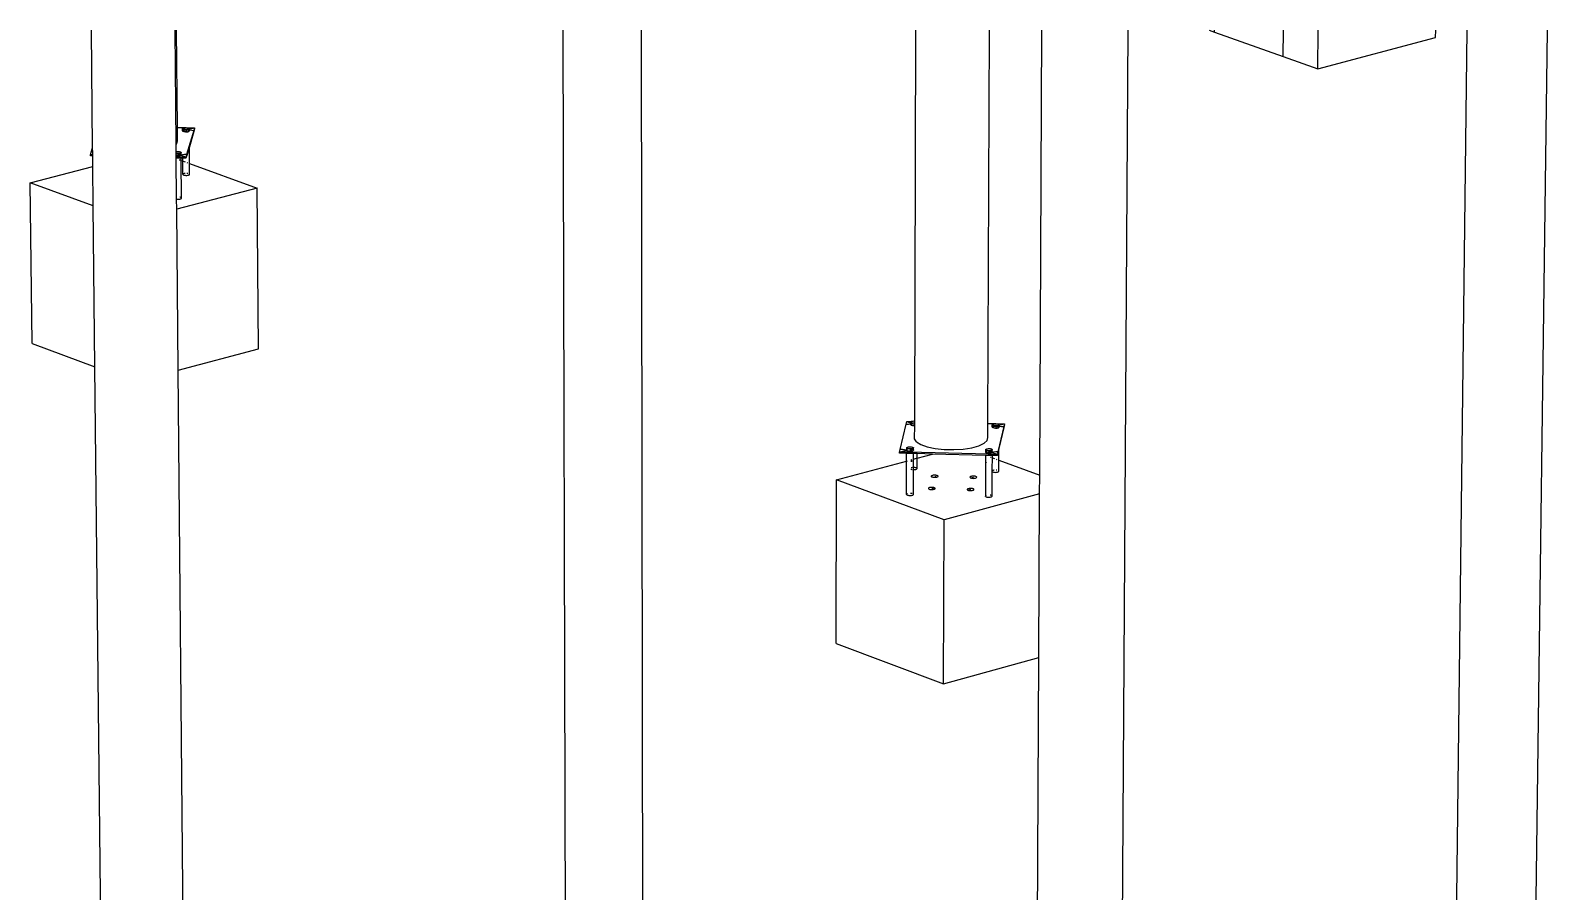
# Model space of a CAD drawing. Header units: inches. Extents: x -1925 to 2772, y -1726 to 1726.
# Drawn here: x -112 to 128.8, y 1589.3 to 1726 of the extents above; entities that cross this region are included whole.
import ezdxf

# ---------------------------------------------------------------- set-up
doc = ezdxf.new("R2010")
doc.units = ezdxf.units.IN
doc.header["$MEASUREMENT"] = 0

msp = doc.modelspace()

# ---------------------------------------------------------------- linework, layer by layer
for p, q in [((-102.16, 1707.37), (-102.35, 1726.03)), ((-88.91, 1707.94), (-89.07, 1726.03)), ((-88.69, 1710.63), (-88.83, 1726.03)), ((-27, 1554.7), (-27.48, 1726.03)), ((-14.77, 1554.31), (-15.04, 1726.03)), ((28.36, 1664.02), (28.54, 1726.03)), ((39.97, 1663.65), (40.23, 1726.03)), ((48.21, 1655.45), (48.56, 1726.03)), ((60.01, 1376.77), (62.25, 1726.03)), ((75.09, 1726.03), (75.93, 1725.73)), ((75.93, 1725.73), (75.93, 1726.03)), ((75.93, 1725.73), (86.87, 1721.87)), ((86.87, 1721.87), (86.91, 1726.03)), ((92.36, 1719.94), (92.42, 1726.03)), ((92.36, 1719.94), (111.06, 1724.89)), ((111.06, 1724.89), (111.08, 1726.03)), ((113.35, 1500.14), (116.05, 1726.03)), ((125.85, 1499.77), (128.85, 1726.03)), ((86.87, 1721.87), (92.36, 1719.94)), ((-88.69, 1710.63), (-87.29, 1710.59)), ((-88.67, 1708.5), (-88.69, 1710.63)), ((-87.87, 1710.43), (-87.84, 1710.47)), ((-87.86, 1710.39), (-87.87, 1710.43)), ((-87.87, 1710.1), (-87.87, 1710.43)), ((-87.82, 1710.35), (-87.86, 1710.39)), ((-87.84, 1710.47), (-87.78, 1710.51)), ((-87.78, 1710.51), (-87.69, 1710.54)), ((-87.69, 1710.54), (-87.57, 1710.56)), ((-87.57, 1710.56), (-87.44, 1710.57)), ((-87.44, 1710.57), (-87.31, 1710.57)), ((-87.31, 1710.57), (-87.29, 1710.57)), ((-87.29, 1710.59), (-87.29, 1710.57)), ((-87.29, 1710.59), (-85.96, 1710.56)), ((-87.29, 1710.57), (-87.18, 1710.57)), ((-87.18, 1710.57), (-87.06, 1710.55)), ((-87.06, 1710.55), (-86.96, 1710.52)), ((-86.96, 1710.52), (-86.89, 1710.48)), ((-86.89, 1710.48), (-86.85, 1710.45)), ((-86.88, 1710.34), (-85.98, 1710.57)), ((-86.85, 1710.4), (-86.88, 1710.36)), ((-86.85, 1710.45), (-86.85, 1710.4)), ((-86.84, 1710.25), (-86.85, 1710.4)), ((-85.96, 1710.39), (-86.08, 1709.98)), ((-86.01, 1710.39), (-86.08, 1710.15)), ((-85.96, 1710.56), (-86.01, 1710.39)), ((-86.01, 1710.39), (-85.96, 1710.39)), ((-85.96, 1710.39), (-85.96, 1710.56)), ((-88.91, 1707.94), (-88.79, 1708.04)), ((-88.79, 1708.04), (-88.67, 1708.5)), ((-87.87, 1710.1), (-87.88, 1710.07)), ((-87.86, 1710.07), (-87.87, 1710.1)), ((-87.86, 1710.07), (-87.84, 1710.11)), ((-87.86, 1710.03), (-87.86, 1710.07)), ((-87.82, 1709.99), (-87.86, 1710.03)), ((-87.84, 1710.11), (-87.77, 1710.15)), ((-87.79, 1710.15), (-87.84, 1710.13)), ((-87.75, 1710.31), (-87.82, 1710.35)), ((-87.75, 1709.96), (-87.82, 1709.99)), ((-87.69, 1710.18), (-87.79, 1710.15)), ((-87.77, 1710.15), (-87.68, 1710.18)), ((-87.65, 1710.29), (-87.75, 1710.31)), ((-87.65, 1709.93), (-87.75, 1709.96)), ((-87.58, 1710.21), (-87.69, 1710.18)), ((-87.68, 1710.18), (-87.57, 1710.2)), ((-87.53, 1710.27), (-87.65, 1710.29)), ((-87.53, 1709.91), (-87.65, 1709.93)), ((-87.44, 1710.22), (-87.58, 1710.21)), ((-87.57, 1710.2), (-87.44, 1710.22)), ((-87.4, 1710.26), (-87.53, 1710.27)), ((-87.4, 1709.9), (-87.53, 1709.91)), ((-87.44, 1710.22), (-87.31, 1710.22)), ((-87.31, 1710.22), (-87.44, 1710.22)), ((-87.27, 1710.26), (-87.4, 1710.26)), ((-87.27, 1709.91), (-87.4, 1709.9)), ((-87.4, 1709.9), (-87.26, 1709.9)), ((-87.14, 1710.12), (-87.35, 1710.06)), ((-87.31, 1710.22), (-87.14, 1710.27)), ((-87.31, 1710.22), (-87.18, 1710.21)), ((-87.17, 1710.21), (-87.31, 1710.22)), ((-87.14, 1710.27), (-87.27, 1710.26)), ((-87.14, 1709.92), (-87.27, 1709.91)), ((-87.26, 1709.9), (-87.13, 1709.91)), ((-86.08, 1710.15), (-87.23, 1706.31)), ((-87.18, 1710.21), (-87.14, 1710.2)), ((-87.14, 1710.21), (-87.17, 1710.21)), ((-87.03, 1710.3), (-87.14, 1710.27)), ((-87.14, 1709.92), (-87.03, 1709.94)), ((-87.13, 1709.91), (-87.01, 1709.94)), ((-87.03, 1710.3), (-86.94, 1710.32)), ((-87.01, 1710.3), (-87.03, 1710.3)), ((-86.95, 1710.17), (-87.03, 1710.19)), ((-87.03, 1710.18), (-86.96, 1710.16)), ((-86.96, 1710.16), (-87.03, 1710.15)), ((-86.93, 1709.97), (-87.03, 1709.94)), ((-86.94, 1710.33), (-87.01, 1710.3)), ((-87.01, 1710.3), (-86.99, 1710.29)), ((-87.01, 1709.94), (-86.92, 1709.97)), ((-86.99, 1710.29), (-86.94, 1710.28)), ((-86.95, 1710.17), (-86.96, 1710.16)), ((-86.96, 1710.16), (-86.94, 1710.15)), ((-86.94, 1710.16), (-86.95, 1710.17)), ((-86.88, 1710.36), (-86.94, 1710.33)), ((-86.93, 1709.97), (-86.87, 1710.01)), ((-86.92, 1709.97), (-86.86, 1710.01)), ((-86.87, 1710.26), (-86.84, 1710.25)), ((-86.87, 1710.13), (-86.87, 1710.13)), ((-86.84, 1710.1), (-86.87, 1710.13)), ((-86.87, 1710.11), (-86.85, 1710.09)), ((-86.84, 1710.05), (-86.87, 1710.01)), ((-86.86, 1710.01), (-86.82, 1710.05)), ((-86.85, 1710.09), (-86.84, 1710.05)), ((-86.84, 1710.25), (-86.73, 1710.22)), ((-86.84, 1710.1), (-86.84, 1710.25)), ((-86.83, 1710.09), (-86.84, 1710.1)), ((-86.84, 1710.05), (-86.84, 1710.1)), ((-86.82, 1710.05), (-86.83, 1710.09)), ((-86.08, 1709.98), (-86.8, 1707.55)), ((-86.73, 1710.22), (-86.42, 1710.17)), ((-86.42, 1710.17), (-86.08, 1710.15)), ((-86.08, 1709.98), (-86.08, 1710.15)), ((-102.5, 1706.27), (-102.37, 1706.68)), ((-102.5, 1706.27), (-102.15, 1706.36)), ((-102.15, 1706.26), (-102.5, 1706.27)), ((-102.49, 1706.09), (-102.5, 1706.27)), ((-102.14, 1706.09), (-102.49, 1706.09)), ((-102.37, 1706.68), (-102.16, 1707.37)), ((-102.15, 1706.66), (-102.37, 1706.68)), ((-102.15, 1706.66), (-102.16, 1707.37)), ((-102.15, 1706.26), (-102.15, 1706.66)), ((-102.14, 1706.09), (-102.15, 1706.26)), ((-102.13, 1704.43), (-102.14, 1706.09)), ((-88.9, 1706.77), (-88.91, 1707.94)), ((-88.9, 1706.77), (-88.83, 1706.79)), ((-88.89, 1706.51), (-88.9, 1706.77)), ((-88.8, 1706.49), (-88.89, 1706.51)), ((-88.89, 1706.15), (-88.89, 1706.51)), ((-88.89, 1706.15), (-88.79, 1706.14)), ((-88.89, 1706.15), (-88.81, 1706.14)), ((-88.89, 1705.94), (-88.89, 1706.15)), ((-88.89, 1706.15), (-88.89, 1706.15)), ((-88.68, 1705.93), (-88.89, 1705.94)), ((-88.89, 1705.76), (-88.89, 1705.94)), ((-88.68, 1705.76), (-88.89, 1705.76)), ((-88.83, 1699.25), (-88.89, 1705.76)), ((-88.83, 1706.79), (-88.71, 1706.8)), ((-88.81, 1706.14), (-88.67, 1706.13)), ((-88.67, 1706.49), (-88.8, 1706.49)), ((-88.71, 1706.45), (-88.8, 1706.44)), ((-88.71, 1706.44), (-88.8, 1706.43)), ((-88.66, 1706.13), (-88.79, 1706.14)), ((-88.71, 1706.8), (-88.57, 1706.8)), ((-88.71, 1706.44), (-88.57, 1706.45)), ((-88.57, 1706.45), (-88.71, 1706.45)), ((-88.61, 1706.04), (-88.68, 1705.93)), ((-88.68, 1705.76), (-88.68, 1705.93)), ((-87.35, 1705.9), (-88.68, 1705.93)), ((-88.09, 1705.75), (-88.68, 1705.76)), ((-88.53, 1706.49), (-88.67, 1706.49)), ((-88.67, 1706.13), (-88.66, 1706.13)), ((-88.67, 1706.12), (-88.53, 1706.13)), ((-88.66, 1706.13), (-88.62, 1706.28)), ((-88.53, 1706.13), (-88.66, 1706.13)), ((-88.22, 1706.39), (-88.62, 1706.29)), ((-88.11, 1706.27), (-88.62, 1706.28)), ((-88.44, 1706.13), (-88.61, 1706.04)), ((-88.44, 1706.45), (-88.58, 1706.46)), ((-88.57, 1706.8), (-88.44, 1706.79)), ((-88.43, 1706.44), (-88.57, 1706.45)), ((-88.43, 1706.44), (-88.57, 1706.45)), ((-88.4, 1706.5), (-88.53, 1706.49)), ((-88.53, 1706.13), (-88.42, 1706.14)), ((-88.53, 1706.13), (-88.39, 1706.14)), ((-88.44, 1706.79), (-88.32, 1706.77)), ((-88.32, 1706.43), (-88.44, 1706.45)), ((-88.42, 1706.14), (-88.44, 1706.13)), ((-88.43, 1706.44), (-88.32, 1706.42)), ((-88.31, 1706.42), (-88.43, 1706.44)), ((-88.21, 1706.21), (-88.42, 1706.14)), ((-88.42, 1706.14), (-88.4, 1706.14)), ((-88.29, 1706.52), (-88.4, 1706.5)), ((-88.28, 1706.17), (-88.4, 1706.14)), ((-88.39, 1706.14), (-88.28, 1706.16)), ((-88.32, 1706.77), (-88.22, 1706.75)), ((-88.21, 1706.4), (-88.32, 1706.43)), ((-88.32, 1706.42), (-88.22, 1706.39)), ((-88.21, 1706.39), (-88.31, 1706.42)), ((-88.2, 1706.55), (-88.29, 1706.52)), ((-88.2, 1706.2), (-88.28, 1706.17)), ((-88.28, 1706.16), (-88.18, 1706.2)), ((-88.22, 1706.75), (-88.15, 1706.71)), ((-88.22, 1706.39), (-88.15, 1706.36)), ((-88.22, 1706.39), (-88.22, 1706.39)), ((-88.21, 1706.39), (-88.22, 1706.39)), ((-88.14, 1706.36), (-88.21, 1706.4)), ((-88.14, 1706.36), (-88.21, 1706.39)), ((-88.15, 1706.22), (-88.21, 1706.21)), ((-88.14, 1706.59), (-88.2, 1706.55)), ((-88.2, 1706.2), (-88.15, 1706.22)), ((-88.18, 1706.21), (-88.2, 1706.21)), ((-88.2, 1706.2), (-88.19, 1706.2)), ((-88.19, 1706.2), (-88.15, 1706.23)), ((-88.18, 1706.2), (-88.18, 1706.21)), ((-88.17, 1706.2), (-88.18, 1706.2)), ((-88.18, 1706.2), (-88.17, 1706.2)), ((-88.17, 1706.2), (-88.12, 1706.23)), ((-87.35, 1705.9), (-88.17, 1706.2)), ((-88.15, 1706.71), (-88.11, 1706.67)), ((-88.15, 1706.36), (-88.11, 1706.32)), ((-87.91, 1706.27), (-88.15, 1706.23)), ((-88.15, 1706.23), (-88.12, 1706.24)), ((-88.13, 1706.24), (-88.15, 1706.22)), ((-88.15, 1706.23), (-88.15, 1706.22)), ((-88.11, 1706.63), (-88.14, 1706.59)), ((-88.14, 1706.36), (-88.11, 1706.33)), ((-88.13, 1706.36), (-88.14, 1706.36)), ((-88.09, 1706.32), (-88.13, 1706.36)), ((-88.11, 1706.27), (-88.13, 1706.24)), ((-88.12, 1706.24), (-88.09, 1706.28)), ((-88.12, 1706.23), (-88.09, 1706.27)), ((-88.11, 1706.67), (-88.11, 1706.63)), ((-88.11, 1706.33), (-88.11, 1706.63)), ((-88.1, 1706.32), (-88.11, 1706.33)), ((-88.1, 1706.28), (-88.11, 1706.33)), ((-88.11, 1706.32), (-88.1, 1706.28)), ((-88.1, 1706.28), (-88.11, 1706.27)), ((-88.09, 1706.28), (-88.1, 1706.32)), ((-88.09, 1706.28), (-88.09, 1706.32)), ((-88.09, 1706.27), (-88.09, 1706.28)), ((-88.09, 1706.27), (-88.09, 1706.27)), ((-88.09, 1705.39), (-88.09, 1705.75)), ((-87.84, 1705.74), (-88.09, 1705.75)), ((-87.58, 1706.31), (-87.91, 1706.27)), ((-87.84, 1705.3), (-87.84, 1705.74)), ((-87.35, 1705.73), (-87.84, 1705.74)), ((-87.23, 1706.31), (-87.58, 1706.31)), ((-87.23, 1706.31), (-87.35, 1705.9)), ((-87.22, 1706.14), (-87.35, 1705.73)), ((-87.35, 1705.73), (-87.35, 1705.9)), ((-87.22, 1706.14), (-87.23, 1706.31)), ((-86.8, 1707.55), (-87.22, 1706.14)), ((-86.78, 1704.91), (-86.8, 1707.55)), ((-112.05, 1701.85), (-102.13, 1704.43)), ((-102.06, 1698.17), (-102.13, 1704.43)), ((-88.4, 1705.5), (-88.28, 1705.46)), ((-88.09, 1705.39), (-87.84, 1705.3)), ((-88.03, 1699.38), (-88.09, 1705.39)), ((-87.84, 1705.3), (-87.83, 1705.3)), ((-87.82, 1703.19), (-87.84, 1705.3)), ((-87.82, 1703.19), (-87.82, 1703.19)), ((-87.82, 1703.19), (-87.82, 1703.14)), ((-87.79, 1705.28), (-87.49, 1705.17)), ((-87.73, 1703.27), (-87.78, 1703.24)), ((-87.63, 1703.3), (-87.73, 1703.27)), ((-87.51, 1703.32), (-87.63, 1703.3)), ((-87.48, 1703.32), (-87.51, 1703.32)), ((-87.22, 1705.07), (-87.09, 1705.02)), ((-87.11, 1703.33), (-87.2, 1703.33)), ((-87.07, 1703.32), (-87.11, 1703.33)), ((-86.81, 1704.92), (-86.78, 1704.91)), ((-86.77, 1703.2), (-86.79, 1703.23)), ((-86.79, 1703.12), (-86.76, 1703.16)), ((-86.78, 1704.91), (-76.04, 1700.97)), ((-86.76, 1703.16), (-86.78, 1704.91)), ((-86.76, 1703.16), (-86.77, 1703.2)), ((-111.75, 1676.34), (-112.05, 1701.85)), ((-102.06, 1698.17), (-112.05, 1701.85)), ((-76.04, 1700.97), (-88.81, 1697.64)), ((-87.82, 1703.14), (-87.77, 1703.1)), ((-87.77, 1703.1), (-87.7, 1703.07)), ((-87.7, 1703.07), (-87.6, 1703.04)), ((-87.6, 1703.04), (-87.48, 1703.02)), ((-87.48, 1703.02), (-87.34, 1703.01)), ((-87.34, 1703.01), (-87.2, 1703.01)), ((-87.2, 1703.01), (-87.07, 1703.03)), ((-87.07, 1703.03), (-86.95, 1703.05)), ((-86.95, 1703.05), (-86.86, 1703.08)), ((-86.86, 1703.08), (-86.79, 1703.12)), ((-75.84, 1675.46), (-76.04, 1700.97)), ((-88.83, 1699.25), (-88.75, 1699.24)), ((-88.81, 1697.64), (-88.83, 1699.25)), ((-88.75, 1699.24), (-88.61, 1699.23)), ((-88.61, 1699.23), (-88.47, 1699.23)), ((-88.47, 1699.23), (-88.34, 1699.25)), ((-88.25, 1699.53), (-88.34, 1699.54)), ((-88.34, 1699.25), (-88.22, 1699.27)), ((-88.22, 1699.52), (-88.25, 1699.53)), ((-88.22, 1699.27), (-88.13, 1699.3)), ((-88.13, 1699.3), (-88.06, 1699.34)), ((-88.06, 1699.34), (-88.03, 1699.38)), ((-101.79, 1672.62), (-102.06, 1698.17)), ((-88.58, 1672.09), (-88.81, 1697.64)), ((-111.75, 1676.34), (-101.79, 1672.62)), ((-88.58, 1672.09), (-75.84, 1675.46)), ((-99.32, 1437.76), (-101.79, 1672.62)), ((-86.43, 1437.36), (-88.58, 1672.09)), ((26.06, 1659.53), (27.01, 1663.54)), ((27.01, 1663.54), (27.11, 1663.97)), ((27.01, 1663.54), (27.37, 1663.55)), ((27.11, 1663.97), (27.78, 1663.96)), ((27.11, 1663.97), (27.98, 1663.65)), ((27.37, 1663.55), (27.69, 1663.58)), ((27.7, 1663.56), (27.67, 1663.51)), ((27.69, 1663.54), (27.67, 1663.51)), ((27.67, 1663.51), (27.68, 1663.46)), ((27.68, 1663.46), (27.72, 1663.42)), ((27.69, 1663.88), (27.72, 1663.92)), ((27.7, 1663.83), (27.69, 1663.88)), ((27.69, 1663.58), (27.69, 1663.88)), ((27.69, 1663.58), (27.71, 1663.58)), ((27.69, 1663.54), (27.69, 1663.58)), ((27.69, 1663.51), (27.72, 1663.56)), ((27.7, 1663.55), (27.69, 1663.54)), ((27.69, 1663.51), (27.69, 1663.54)), ((27.7, 1663.47), (27.69, 1663.51)), ((27.74, 1663.79), (27.7, 1663.83)), ((27.77, 1663.6), (27.7, 1663.56)), ((27.76, 1663.59), (27.7, 1663.55)), ((27.74, 1663.43), (27.7, 1663.47)), ((27.71, 1663.58), (27.79, 1663.6)), ((27.72, 1663.92), (27.78, 1663.96)), ((27.72, 1663.56), (27.78, 1663.59)), ((27.72, 1663.42), (27.8, 1663.38)), ((27.82, 1663.75), (27.74, 1663.79)), ((27.82, 1663.39), (27.74, 1663.43)), ((27.79, 1663.6), (27.76, 1663.59)), ((27.86, 1663.63), (27.77, 1663.6)), ((27.78, 1663.96), (27.87, 1663.99)), ((27.78, 1663.59), (27.82, 1663.61)), ((27.86, 1663.62), (27.79, 1663.6)), ((27.79, 1663.6), (27.82, 1663.61)), ((27.8, 1663.38), (27.91, 1663.35)), ((27.92, 1663.73), (27.82, 1663.75)), ((27.82, 1663.61), (28.01, 1663.65)), ((27.82, 1663.61), (27.87, 1663.63)), ((27.92, 1663.36), (27.82, 1663.39)), ((27.98, 1663.65), (27.86, 1663.62)), ((27.98, 1663.65), (27.86, 1663.63)), ((27.87, 1663.99), (27.99, 1664.01)), ((27.87, 1663.63), (27.99, 1663.65)), ((27.91, 1663.35), (28.03, 1663.33)), ((28.04, 1663.71), (27.92, 1663.73)), ((28.04, 1663.34), (27.92, 1663.36)), ((28.04, 1663.66), (27.98, 1663.65)), ((27.99, 1663.65), (27.98, 1663.65)), ((27.98, 1663.65), (27.98, 1663.65)), ((27.98, 1663.65), (27.99, 1663.65)), ((27.99, 1664.01), (28.12, 1664.02)), ((27.99, 1663.65), (27.99, 1663.65)), ((27.99, 1663.65), (28.03, 1663.65)), ((27.99, 1663.65), (28, 1663.65)), ((28.01, 1663.65), (28.03, 1663.65)), ((28.03, 1663.65), (28.04, 1663.66)), ((28.03, 1663.65), (28.04, 1663.66)), ((28.03, 1663.33), (28.17, 1663.32)), ((28.18, 1663.7), (28.04, 1663.71)), ((28.04, 1663.34), (28.18, 1663.34)), ((28.12, 1664.02), (28.25, 1664.03)), ((28.17, 1663.32), (28.18, 1663.34)), ((28.17, 1663.33), (28.32, 1663.33)), ((28.31, 1663.7), (28.18, 1663.7)), ((28.25, 1663.67), (28.18, 1663.67)), ((28.25, 1663.66), (28.18, 1663.66)), ((28.18, 1663.34), (28.21, 1663.49)), ((28.31, 1663.34), (28.18, 1663.34)), ((28.36, 1663.54), (28.21, 1663.5)), ((28.21, 1663.49), (28.36, 1663.49)), ((28.25, 1664.03), (28.36, 1664.02)), ((28.36, 1663.66), (28.25, 1663.67)), ((28.36, 1663.66), (28.25, 1663.66)), ((28.36, 1663.7), (28.31, 1663.7)), ((28.36, 1663.34), (28.31, 1663.34)), ((28.32, 1663.33), (28.36, 1663.34)), ((28.35, 1661.19), (28.36, 1663.34)), ((28.36, 1663.7), (28.36, 1664.02)), ((28.36, 1663.66), (28.36, 1663.7)), ((28.36, 1663.49), (28.36, 1663.66)), ((28.36, 1663.34), (28.36, 1663.49)), ((39.96, 1661.43), (39.97, 1663.65)), ((39.97, 1663.65), (41.23, 1663.62)), ((40.68, 1663.11), (40.66, 1663.08)), ((40.68, 1663.44), (40.71, 1663.48)), ((40.69, 1663.4), (40.68, 1663.44)), ((40.68, 1663.11), (40.68, 1663.44)), ((40.68, 1663.08), (40.71, 1663.12)), ((40.68, 1663.08), (40.68, 1663.11)), ((40.69, 1663.04), (40.68, 1663.08)), ((40.73, 1663.36), (40.69, 1663.4)), ((40.73, 1663), (40.69, 1663.04)), ((40.71, 1663.48), (40.77, 1663.52)), ((40.71, 1663.12), (40.77, 1663.16)), ((40.75, 1663.16), (40.71, 1663.13)), ((40.81, 1663.32), (40.73, 1663.36)), ((40.81, 1662.96), (40.73, 1663)), ((40.85, 1663.2), (40.75, 1663.16)), ((40.77, 1663.52), (40.86, 1663.55)), ((40.77, 1663.16), (40.86, 1663.19)), ((40.91, 1663.29), (40.81, 1663.32)), ((40.91, 1662.93), (40.81, 1662.96)), ((40.97, 1663.22), (40.85, 1663.2)), ((40.86, 1663.55), (40.98, 1663.58)), ((40.86, 1663.19), (40.98, 1663.22)), ((41.03, 1663.27), (40.91, 1663.29)), ((41.03, 1662.91), (40.91, 1662.93)), ((41.1, 1663.23), (40.97, 1663.22)), ((40.98, 1663.58), (41.11, 1663.59)), ((40.98, 1663.22), (41.11, 1663.23)), ((41.17, 1663.26), (41.03, 1663.27)), ((41.17, 1662.9), (41.03, 1662.91)), ((41.24, 1663.24), (41.1, 1663.23)), ((41.11, 1663.59), (41.24, 1663.59)), ((41.11, 1663.23), (41.24, 1663.23)), ((41.31, 1663.27), (41.17, 1663.26)), ((41.17, 1662.9), (41.31, 1662.9)), ((41.3, 1662.9), (41.17, 1662.9)), ((41.43, 1663.13), (41.2, 1663.07)), ((41.23, 1663.62), (41.24, 1663.59)), ((41.23, 1663.62), (42.6, 1663.59)), ((41.24, 1663.59), (41.38, 1663.58)), ((41.24, 1663.59), (41.24, 1663.59)), ((41.24, 1663.24), (41.38, 1663.27)), ((41.38, 1663.23), (41.24, 1663.24)), ((41.24, 1663.23), (41.38, 1663.22)), ((41.43, 1662.92), (41.3, 1662.9)), ((41.44, 1663.28), (41.31, 1663.27)), ((41.31, 1662.9), (41.44, 1662.91)), ((41.38, 1663.58), (41.5, 1663.56)), ((41.43, 1663.22), (41.38, 1663.23)), ((41.38, 1663.22), (41.43, 1663.21)), ((41.43, 1662.92), (41.55, 1662.94)), ((41.55, 1663.3), (41.44, 1663.28)), ((41.44, 1662.91), (41.56, 1662.94)), ((41.5, 1663.56), (41.6, 1663.54)), ((41.57, 1663.31), (41.55, 1663.3)), ((41.62, 1663.18), (41.55, 1663.2)), ((41.55, 1663.19), (41.6, 1663.17)), ((41.6, 1663.17), (41.55, 1663.16)), ((41.64, 1662.97), (41.55, 1662.94)), ((41.56, 1662.94), (41.65, 1662.97)), ((41.64, 1663.33), (41.57, 1663.31)), ((41.57, 1663.31), (41.64, 1663.29)), ((42.5, 1663.16), (41.58, 1659.14)), ((41.6, 1663.54), (41.68, 1663.5)), ((41.62, 1663.18), (41.6, 1663.17)), ((41.6, 1663.17), (41.64, 1663.16)), ((41.64, 1663.17), (41.62, 1663.18)), ((41.7, 1663.37), (41.64, 1663.33)), ((41.64, 1662.97), (41.7, 1663.01)), ((41.65, 1662.97), (41.72, 1663.01)), ((41.68, 1663.5), (41.72, 1663.46)), ((41.7, 1663.36), (42.58, 1663.6)), ((41.73, 1663.42), (41.7, 1663.37)), ((41.7, 1663.27), (41.73, 1663.26)), ((41.73, 1663.11), (41.7, 1663.13)), ((41.7, 1663.11), (41.72, 1663.1)), ((41.73, 1663.05), (41.7, 1663.01)), ((41.72, 1663.46), (41.73, 1663.42)), ((41.72, 1663.1), (41.73, 1663.05)), ((41.72, 1663.01), (41.75, 1663.05)), ((41.73, 1663.26), (41.73, 1663.42)), ((41.73, 1663.26), (41.83, 1663.23)), ((41.73, 1663.11), (41.73, 1663.26)), ((41.74, 1663.1), (41.73, 1663.11)), ((41.73, 1663.05), (41.73, 1663.11)), ((42.5, 1662.99), (41.73, 1659.64)), ((41.75, 1663.05), (41.74, 1663.1)), ((41.83, 1663.23), (42.15, 1663.18)), ((42.15, 1663.18), (42.5, 1663.16)), ((42.56, 1663.42), (42.5, 1663.16)), ((42.6, 1663.41), (42.5, 1662.99)), ((42.5, 1662.99), (42.5, 1663.16)), ((42.6, 1663.59), (42.56, 1663.42)), ((42.56, 1663.42), (42.6, 1663.41)), ((42.6, 1663.41), (42.6, 1663.59)), ((27.11, 1659.78), (27.13, 1659.82)), ((27.13, 1659.82), (27.2, 1659.86)), ((27.2, 1659.86), (27.29, 1659.89)), ((27.29, 1659.89), (27.4, 1659.92)), ((27.4, 1659.92), (27.53, 1659.93)), ((27.53, 1659.93), (27.67, 1659.93)), ((27.67, 1659.93), (27.8, 1659.92)), ((27.8, 1659.92), (27.93, 1659.9)), ((27.93, 1659.9), (28.03, 1659.88)), ((28.03, 1659.88), (28.1, 1659.84)), ((28.1, 1659.84), (28.15, 1659.8)), ((28.15, 1659.8), (28.15, 1659.75)), ((28.66, 1660.72), (28.35, 1661.19)), ((28.66, 1660.72), (29.33, 1660.29)), ((29.33, 1660.29), (30.34, 1659.93)), ((30.34, 1659.93), (31.61, 1659.67)), ((36.05, 1659.57), (37.41, 1659.79)), ((37.41, 1659.79), (38.55, 1660.1)), ((38.55, 1660.1), (39.39, 1660.5)), ((39.39, 1660.5), (39.87, 1660.95)), ((39.87, 1660.95), (39.96, 1661.43)), ((15.93, 1654.67), (27.08, 1657.68)), ((25.96, 1659.1), (26.06, 1659.53)), ((25.96, 1659.1), (26.99, 1659.38)), ((27.33, 1659.06), (25.96, 1659.1)), ((25.96, 1658.92), (25.96, 1659.1)), ((27.08, 1658.89), (25.96, 1658.92)), ((26.41, 1659.5), (26.06, 1659.53)), ((26.73, 1659.45), (26.41, 1659.5)), ((27, 1659.38), (26.73, 1659.45)), ((27.19, 1659.28), (27, 1659.38)), ((27.06, 1652.39), (27.08, 1657.68)), ((27.1, 1659.44), (27.08, 1659.41)), ((27.08, 1659.41), (27.09, 1659.37)), ((27.33, 1658.89), (27.08, 1658.89)), ((27.08, 1657.68), (27.08, 1658.89)), ((27.08, 1657.68), (27.21, 1657.72)), ((27.11, 1659.46), (27.09, 1659.42)), ((27.09, 1659.37), (27.14, 1659.33)), ((27.1, 1659.44), (27.11, 1659.78)), ((27.1, 1659.42), (27.13, 1659.46)), ((27.11, 1659.46), (27.1, 1659.44)), ((27.1, 1659.42), (27.1, 1659.44)), ((27.11, 1659.37), (27.1, 1659.42)), ((27.11, 1659.74), (27.11, 1659.78)), ((27.16, 1659.7), (27.11, 1659.74)), ((27.18, 1659.5), (27.11, 1659.46)), ((27.18, 1659.5), (27.11, 1659.46)), ((27.16, 1659.33), (27.11, 1659.37)), ((27.13, 1659.46), (27.19, 1659.5)), ((27.14, 1659.33), (27.21, 1659.29)), ((27.23, 1659.66), (27.16, 1659.7)), ((27.23, 1659.3), (27.16, 1659.33)), ((27.23, 1659.52), (27.18, 1659.5)), ((27.23, 1659.52), (27.18, 1659.5)), ((27.19, 1659.5), (27.23, 1659.51)), ((27.31, 1659.17), (27.19, 1659.28)), ((27.21, 1659.29), (27.32, 1659.26)), ((27.33, 1659.63), (27.23, 1659.66)), ((27.23, 1659.3), (27.33, 1659.27)), ((27.33, 1659.06), (27.31, 1659.17)), ((27.32, 1659.26), (27.45, 1659.24)), ((27.46, 1659.61), (27.33, 1659.63)), ((27.33, 1659.27), (27.46, 1659.25)), ((27.33, 1658.89), (27.33, 1659.06)), ((40.11, 1658.75), (27.33, 1659.06)), ((28.17, 1658.87), (27.33, 1658.89)), ((27.45, 1659.24), (27.59, 1659.23)), ((27.59, 1659.6), (27.46, 1659.61)), ((27.46, 1659.25), (27.59, 1659.24)), ((27.73, 1659.6), (27.59, 1659.6)), ((27.67, 1659.58), (27.59, 1659.57)), ((27.67, 1659.57), (27.59, 1659.57)), ((27.59, 1659.24), (27.63, 1659.4)), ((27.73, 1659.24), (27.59, 1659.24)), ((27.59, 1659.23), (27.73, 1659.24)), ((27.59, 1659.23), (27.73, 1659.23)), ((27.67, 1659.57), (27.63, 1659.4)), ((27.97, 1659.5), (27.63, 1659.41)), ((27.97, 1659.39), (27.63, 1659.4)), ((27.81, 1659.57), (27.67, 1659.58)), ((27.67, 1659.57), (27.81, 1659.56)), ((27.8, 1657.75), (27.72, 1657.76)), ((27.98, 1657.58), (27.72, 1657.59)), ((27.86, 1659.62), (27.73, 1659.6)), ((27.86, 1659.26), (27.73, 1659.24)), ((27.73, 1659.24), (27.87, 1659.25)), ((27.73, 1659.23), (27.86, 1659.24)), ((27.79, 1657.87), (27.98, 1657.92)), ((27.93, 1657.73), (27.8, 1657.75)), ((27.94, 1659.55), (27.81, 1659.57)), ((27.81, 1659.56), (27.92, 1659.54)), ((27.97, 1659.64), (27.86, 1659.62)), ((27.97, 1659.28), (27.86, 1659.26)), ((27.86, 1659.24), (27.98, 1659.27)), ((27.87, 1659.25), (27.98, 1659.27)), ((27.92, 1659.54), (27.97, 1659.53)), ((27.98, 1657.72), (27.93, 1657.73)), ((27.97, 1659.54), (27.94, 1659.55)), ((28.06, 1659.67), (27.97, 1659.64)), ((27.97, 1659.28), (28.06, 1659.31)), ((27.98, 1659.27), (28.08, 1659.31)), ((27.98, 1659.27), (28.08, 1659.3)), ((28.13, 1659.71), (28.06, 1659.67)), ((28.12, 1659.48), (28.06, 1659.51)), ((28.06, 1659.49), (28.1, 1659.48)), ((28.15, 1659.39), (28.06, 1659.39)), ((28.13, 1659.35), (28.06, 1659.31)), ((28.08, 1659.31), (28.14, 1659.35)), ((28.08, 1659.3), (28.14, 1659.34)), ((28.1, 1659.48), (28.15, 1659.44)), ((28.16, 1659.44), (28.12, 1659.48)), ((28.15, 1659.75), (28.13, 1659.71)), ((28.15, 1659.39), (28.13, 1659.35)), ((28.14, 1659.34), (28.17, 1659.39)), ((28.14, 1659.35), (28.17, 1659.39)), ((28.14, 1657.97), (28.17, 1657.98)), ((28.16, 1657.62), (28.14, 1657.64)), ((28.17, 1657.58), (28.14, 1657.58)), ((28.15, 1659.39), (28.15, 1659.75)), ((28.15, 1659.44), (28.15, 1659.39)), ((28.15, 1659.39), (28.15, 1659.39)), ((28.15, 1659.39), (28.17, 1659.39)), ((28.17, 1659.39), (28.16, 1659.44)), ((28.17, 1657.58), (28.16, 1657.62)), ((28.16, 1656.65), (28.17, 1657.58)), ((28.17, 1659.39), (28.17, 1659.39)), ((28.17, 1659.39), (28.17, 1659.39)), ((28.17, 1657.98), (28.17, 1658.87)), ((28.74, 1658.85), (28.17, 1658.87)), ((28.17, 1657.98), (28.65, 1658.11)), ((28.17, 1657.58), (28.17, 1657.98)), ((28.73, 1656.47), (28.74, 1658.13)), ((28.74, 1658.13), (28.74, 1658.85)), ((31.18, 1658.79), (28.74, 1658.85)), ((28.74, 1658.13), (31.18, 1658.79)), ((39.6, 1658.58), (31.18, 1658.79)), ((31.61, 1659.67), (33.05, 1659.51)), ((33.05, 1659.51), (34.56, 1659.48)), ((34.56, 1659.48), (36.05, 1659.57)), ((39.6, 1658.58), (39.58, 1652.11)), ((39.6, 1659.14), (39.61, 1659.09)), ((40.11, 1658.57), (39.6, 1658.58)), ((39.64, 1659.17), (39.61, 1659.13)), ((39.61, 1659.09), (39.66, 1659.05)), ((39.63, 1659.49), (39.66, 1659.54)), ((39.63, 1659.13), (39.63, 1659.49)), ((39.64, 1659.45), (39.63, 1659.49)), ((39.63, 1659.13), (39.66, 1659.17)), ((39.64, 1659.09), (39.63, 1659.13)), ((39.68, 1659.41), (39.64, 1659.45)), ((39.71, 1659.21), (39.64, 1659.17)), ((39.68, 1659.05), (39.64, 1659.09)), ((39.69, 1657.41), (39.65, 1657.39)), ((39.66, 1659.54), (39.72, 1659.57)), ((39.66, 1659.17), (39.72, 1659.21)), ((39.66, 1659.05), (39.74, 1659.01)), ((39.66, 1658.58), (39.73, 1658.55)), ((39.76, 1659.37), (39.68, 1659.41)), ((39.76, 1659.01), (39.68, 1659.05)), ((39.73, 1657.43), (39.69, 1657.41)), ((39.8, 1659.25), (39.71, 1659.21)), ((39.72, 1659.57), (39.81, 1659.61)), ((39.72, 1659.21), (39.81, 1659.24)), ((39.74, 1659.01), (39.84, 1658.98)), ((39.86, 1659.34), (39.76, 1659.37)), ((39.86, 1658.98), (39.76, 1659.01)), ((39.86, 1659.26), (39.8, 1659.25)), ((39.81, 1659.61), (39.93, 1659.63)), ((39.81, 1659.24), (39.86, 1659.25)), ((39.84, 1658.98), (39.97, 1658.96)), ((39.98, 1659.32), (39.86, 1659.34)), ((39.86, 1658.98), (39.98, 1658.96)), ((39.93, 1659.63), (40.06, 1659.64)), ((39.97, 1658.96), (40.11, 1658.95)), ((40.12, 1659.31), (39.98, 1659.32)), ((40.05, 1659.29), (39.98, 1659.28)), ((40.05, 1659.28), (39.98, 1659.27)), ((40.12, 1658.95), (39.98, 1658.96)), ((40.2, 1659.29), (40.05, 1659.29)), ((40.05, 1659.28), (40.19, 1659.28)), ((40.06, 1659.64), (40.2, 1659.65)), ((40.11, 1658.95), (40.12, 1658.95)), ((40.18, 1658.86), (40.11, 1658.75)), ((40.11, 1658.57), (40.11, 1658.75)), ((41.48, 1658.71), (40.11, 1658.75)), ((40.69, 1658.56), (40.11, 1658.57)), ((40.26, 1659.32), (40.12, 1659.31)), ((40.12, 1658.95), (40.15, 1659.11)), ((40.25, 1658.95), (40.12, 1658.95)), ((40.12, 1658.95), (40.26, 1658.95)), ((40.68, 1659.1), (40.15, 1659.11)), ((40.55, 1659.22), (40.16, 1659.12)), ((40.34, 1658.96), (40.18, 1658.86)), ((40.33, 1659.28), (40.19, 1659.29)), ((40.33, 1659.27), (40.19, 1659.28)), ((40.2, 1659.65), (40.33, 1659.64)), ((40.33, 1659.28), (40.2, 1659.29)), ((40.25, 1658.95), (40.37, 1658.97)), ((40.39, 1659.33), (40.26, 1659.32)), ((40.26, 1658.95), (40.39, 1658.96)), ((40.33, 1659.64), (40.45, 1659.62)), ((40.45, 1659.26), (40.33, 1659.28)), ((40.46, 1659.26), (40.33, 1659.28)), ((40.33, 1659.27), (40.45, 1659.25)), ((40.37, 1658.97), (40.34, 1658.96)), ((40.58, 1659.04), (40.37, 1658.97)), ((40.37, 1658.97), (40.39, 1658.97)), ((40.38, 1658.31), (40.5, 1658.27)), ((40.5, 1659.35), (40.39, 1659.33)), ((40.5, 1658.99), (40.39, 1658.97)), ((40.39, 1658.96), (40.51, 1658.99)), ((40.45, 1659.62), (40.56, 1659.59)), ((40.56, 1659.23), (40.45, 1659.26)), ((40.45, 1659.25), (40.55, 1659.22)), ((40.57, 1659.23), (40.46, 1659.26)), ((40.59, 1659.39), (40.5, 1659.35)), ((40.59, 1659.02), (40.5, 1658.99)), ((40.51, 1658.99), (40.61, 1659.02)), ((40.56, 1659.23), (40.55, 1659.22)), ((40.55, 1659.22), (40.63, 1659.19)), ((40.56, 1659.59), (40.63, 1659.55)), ((40.64, 1659.2), (40.56, 1659.23)), ((40.57, 1659.23), (40.56, 1659.23)), ((40.64, 1659.19), (40.57, 1659.23)), ((40.64, 1659.05), (40.58, 1659.04)), ((40.65, 1659.42), (40.59, 1659.39)), ((40.59, 1659.02), (40.64, 1659.05)), ((40.6, 1659.03), (40.59, 1659.04)), ((40.59, 1659.02), (40.6, 1659.03)), ((40.6, 1659.03), (40.64, 1659.05)), ((40.61, 1659.03), (40.6, 1659.03)), ((40.62, 1659.03), (40.61, 1659.03)), ((40.61, 1659.02), (40.62, 1659.03)), ((40.62, 1659.03), (40.67, 1659.06)), ((41.48, 1658.71), (40.62, 1659.03)), ((40.63, 1659.55), (40.67, 1659.51)), ((40.63, 1659.19), (40.67, 1659.15)), ((40.64, 1659.2), (40.68, 1659.16)), ((40.65, 1659.19), (40.64, 1659.19)), ((40.88, 1659.1), (40.64, 1659.05)), ((40.64, 1659.05), (40.66, 1659.07)), ((40.65, 1659.06), (40.64, 1659.05)), ((40.64, 1659.05), (40.64, 1659.05)), ((40.68, 1659.47), (40.65, 1659.42)), ((40.69, 1659.15), (40.65, 1659.19)), ((40.68, 1659.1), (40.65, 1659.06)), ((40.66, 1659.07), (40.69, 1659.11)), ((40.67, 1659.51), (40.68, 1659.47)), ((40.67, 1659.15), (40.68, 1659.1)), ((40.67, 1659.06), (40.7, 1659.1)), ((40.68, 1659.16), (40.68, 1659.47)), ((40.68, 1659.15), (40.68, 1659.16)), ((40.68, 1659.1), (40.68, 1659.16)), ((40.69, 1659.11), (40.68, 1659.15)), ((40.68, 1659.1), (40.68, 1659.1)), ((40.68, 1655.99), (40.69, 1658.56)), ((40.7, 1659.1), (40.69, 1659.15)), ((41.48, 1658.54), (40.69, 1658.56)), ((40.7, 1659.1), (40.7, 1659.1)), ((40.7, 1659.1), (40.7, 1659.1)), ((40.7, 1658.2), (41.01, 1658.08)), ((41.22, 1659.14), (40.88, 1659.1)), ((41.58, 1659.14), (41.22, 1659.14)), ((41.29, 1657.98), (41.42, 1657.93)), ((41.58, 1659.14), (41.48, 1658.71)), ((41.58, 1658.97), (41.48, 1658.54)), ((41.48, 1658.54), (41.48, 1658.71)), ((41.73, 1659.64), (41.58, 1658.97)), ((41.58, 1658.97), (41.58, 1659.14)), ((41.7, 1657.83), (41.72, 1657.82)), ((41.72, 1657.82), (41.73, 1659.64)), ((41.72, 1657.82), (48.21, 1655.45)), ((41.72, 1656.04), (41.72, 1657.82)), ((27.72, 1656.4), (27.78, 1656.37)), ((27.84, 1656.61), (27.78, 1656.59)), ((27.78, 1656.37), (27.89, 1656.34)), ((27.96, 1656.64), (27.84, 1656.61)), ((27.89, 1656.34), (27.97, 1656.33)), ((27.98, 1656.64), (27.96, 1656.64)), ((28.16, 1656.65), (28.13, 1656.65)), ((28.13, 1656.31), (28.15, 1656.31)), ((28.15, 1652.36), (28.16, 1656.31)), ((28.15, 1656.31), (28.16, 1656.31)), ((28.23, 1656.65), (28.16, 1656.65)), ((28.16, 1656.31), (28.16, 1656.65)), ((28.16, 1656.31), (28.29, 1656.31)), ((28.37, 1656.64), (28.23, 1656.65)), ((28.29, 1656.31), (28.43, 1656.33)), ((28.5, 1656.62), (28.37, 1656.64)), ((28.43, 1656.33), (28.55, 1656.35)), ((28.6, 1656.59), (28.5, 1656.62)), ((28.55, 1656.35), (28.64, 1656.39)), ((28.64, 1656.58), (28.6, 1656.59)), ((28.64, 1656.39), (28.71, 1656.43)), ((28.71, 1656.43), (28.73, 1656.47)), ((31.01, 1655.31), (30.99, 1655.27)), ((30.99, 1655.27), (30.99, 1655.23)), ((30.99, 1655.23), (31.04, 1655.18)), ((31.08, 1655.35), (31.01, 1655.31)), ((31.04, 1655.18), (31.12, 1655.15)), ((31.17, 1655.39), (31.08, 1655.35)), ((31.12, 1655.15), (31.22, 1655.12)), ((31.29, 1655.41), (31.17, 1655.39)), ((31.22, 1655.12), (31.35, 1655.1)), ((31.43, 1655.43), (31.29, 1655.41)), ((31.35, 1655.1), (31.49, 1655.09)), ((31.57, 1655.43), (31.43, 1655.43)), ((31.49, 1655.09), (31.63, 1655.09)), ((31.53, 1655.26), (31.88, 1655.13)), ((31.71, 1655.42), (31.57, 1655.43)), ((31.63, 1655.09), (31.76, 1655.1)), ((31.83, 1655.4), (31.71, 1655.42)), ((31.76, 1655.1), (31.88, 1655.13)), ((31.94, 1655.37), (31.83, 1655.4)), ((31.88, 1655.13), (31.98, 1655.16)), ((32.02, 1655.33), (31.94, 1655.37)), ((31.98, 1655.16), (32.04, 1655.2)), ((32.06, 1655.29), (32.02, 1655.33)), ((32.04, 1655.2), (32.07, 1655.24)), ((32.07, 1655.24), (32.06, 1655.29)), ((37.16, 1655.16), (37.13, 1655.12)), ((37.13, 1655.12), (37.14, 1655.07)), ((37.14, 1655.07), (37.18, 1655.03)), ((37.22, 1655.2), (37.16, 1655.16)), ((37.18, 1655.03), (37.26, 1654.99)), ((37.32, 1655.24), (37.22, 1655.2)), ((37.26, 1654.99), (37.67, 1655.11)), ((37.26, 1654.99), (37.37, 1654.96)), ((37.44, 1655.26), (37.32, 1655.24)), ((37.57, 1655.27), (37.44, 1655.26)), ((37.71, 1655.28), (37.57, 1655.27)), ((37.85, 1655.27), (37.71, 1655.28)), ((37.98, 1655.25), (37.85, 1655.27)), ((37.91, 1654.95), (38.03, 1654.97)), ((38.08, 1655.22), (37.98, 1655.25)), ((38.03, 1654.97), (38.12, 1655.01)), ((38.16, 1655.18), (38.08, 1655.22)), ((38.12, 1655.01), (38.19, 1655.05)), ((38.21, 1655.14), (38.16, 1655.18)), ((38.19, 1655.05), (38.21, 1655.09)), ((38.21, 1655.09), (38.21, 1655.14)), ((40.66, 1652.09), (40.68, 1655.99)), ((40.68, 1655.99), (40.69, 1655.98)), ((40.73, 1656.15), (40.69, 1656.13)), ((40.69, 1655.98), (40.76, 1655.94)), ((40.82, 1656.18), (40.73, 1656.15)), ((40.76, 1655.94), (40.87, 1655.91)), ((40.94, 1656.21), (40.82, 1656.18)), ((40.87, 1655.91), (41, 1655.89)), ((41, 1656.21), (40.94, 1656.21)), ((41, 1655.89), (41.14, 1655.88)), ((41.14, 1655.88), (41.28, 1655.89)), ((41.35, 1656.22), (41.28, 1656.22)), ((41.28, 1655.89), (41.41, 1655.9)), ((41.41, 1656.21), (41.35, 1656.22)), ((41.41, 1655.9), (41.53, 1655.92)), ((41.53, 1655.92), (41.62, 1655.96)), ((41.62, 1655.96), (41.69, 1656)), ((41.71, 1656.09), (41.69, 1656.1)), ((41.69, 1656), (41.72, 1656.04)), ((41.72, 1656.04), (41.71, 1656.09)), ((48.19, 1652.49), (48.21, 1655.45)), ((15.89, 1628.7), (15.93, 1654.67)), ((33.02, 1648.37), (15.93, 1654.67)), ((30.56, 1653.37), (30.53, 1653.33)), ((30.53, 1653.33), (30.54, 1653.29)), ((30.54, 1653.29), (30.58, 1653.24)), ((30.62, 1653.41), (30.56, 1653.37)), ((30.58, 1653.24), (30.66, 1653.2)), ((30.72, 1653.45), (30.62, 1653.41)), ((30.66, 1653.2), (30.77, 1653.17)), ((30.84, 1653.47), (30.72, 1653.45)), ((30.77, 1653.17), (30.89, 1653.15)), ((30.97, 1653.49), (30.84, 1653.47)), ((30.89, 1653.15), (31.03, 1653.15)), ((31.11, 1653.49), (30.97, 1653.49)), ((31.03, 1653.15), (31.17, 1653.15)), ((31.07, 1653.32), (31.48, 1653.43)), ((31.25, 1653.48), (31.11, 1653.49)), ((31.17, 1653.15), (31.31, 1653.16)), ((31.38, 1653.46), (31.25, 1653.48)), ((31.31, 1653.16), (31.43, 1653.19)), ((31.48, 1653.43), (31.38, 1653.46)), ((31.43, 1653.19), (31.52, 1653.22)), ((31.56, 1653.39), (31.48, 1653.43)), ((31.52, 1653.22), (31.59, 1653.26)), ((31.61, 1653.35), (31.56, 1653.39)), ((31.59, 1653.26), (31.62, 1653.3)), ((31.62, 1653.3), (31.61, 1653.35)), ((36.71, 1653.22), (36.68, 1653.18)), ((36.68, 1653.18), (36.69, 1653.13)), ((36.69, 1653.13), (36.73, 1653.09)), ((36.77, 1653.26), (36.71, 1653.22)), ((36.73, 1653.09), (36.81, 1653.05)), ((36.87, 1653.29), (36.77, 1653.26)), ((36.81, 1653.05), (36.92, 1653.02)), ((36.99, 1653.32), (36.87, 1653.29)), ((36.87, 1653.29), (37.22, 1653.16)), ((36.92, 1653.02), (37.05, 1653)), ((37.12, 1653.33), (36.99, 1653.32)), ((37.05, 1653), (37.18, 1652.99)), ((37.26, 1653.34), (37.12, 1653.33)), ((37.18, 1652.99), (37.33, 1652.99)), ((37.4, 1653.33), (37.26, 1653.34)), ((37.33, 1652.99), (37.46, 1653.01)), ((37.37, 1654.96), (37.49, 1654.94)), ((37.53, 1653.31), (37.4, 1653.33)), ((37.46, 1653.01), (37.58, 1653.03)), ((37.49, 1654.94), (37.63, 1654.93)), ((37.64, 1653.28), (37.53, 1653.31)), ((37.58, 1653.03), (37.67, 1653.07)), ((37.63, 1654.93), (37.78, 1654.94)), ((37.71, 1653.24), (37.64, 1653.28)), ((37.67, 1653.07), (37.74, 1653.11)), ((37.76, 1653.2), (37.71, 1653.24)), ((37.74, 1653.11), (37.77, 1653.15)), ((37.77, 1653.15), (37.76, 1653.2)), ((37.78, 1654.94), (37.91, 1654.95)), ((27.09, 1652.43), (27.06, 1652.39)), ((27.06, 1652.39), (27.07, 1652.35)), ((27.07, 1652.35), (27.12, 1652.3)), ((27.16, 1652.47), (27.09, 1652.43)), ((27.12, 1652.3), (27.2, 1652.27)), ((27.2, 1652.49), (27.16, 1652.47)), ((27.2, 1652.27), (27.3, 1652.24)), ((27.3, 1652.24), (27.43, 1652.22)), ((27.43, 1652.22), (27.57, 1652.21)), ((27.57, 1652.21), (27.71, 1652.21)), ((27.79, 1652.54), (27.71, 1652.54)), ((27.71, 1652.21), (27.84, 1652.22)), ((27.91, 1652.52), (27.79, 1652.54)), ((27.84, 1652.22), (27.96, 1652.25)), ((27.96, 1652.51), (27.91, 1652.52)), ((27.96, 1652.25), (28.06, 1652.28)), ((28.06, 1652.28), (28.12, 1652.32)), ((28.14, 1652.41), (28.12, 1652.43)), ((28.12, 1652.32), (28.15, 1652.36)), ((28.15, 1652.36), (28.14, 1652.41)), ((48.19, 1652.49), (33.02, 1648.37)), ((39.58, 1652.07), (39.58, 1652.11)), ((39.58, 1652.07), (39.63, 1652.03)), ((39.67, 1652.2), (39.63, 1652.17)), ((39.63, 1652.03), (39.71, 1651.99)), ((39.71, 1652.21), (39.67, 1652.2)), ((39.71, 1651.99), (39.81, 1651.96)), ((39.81, 1651.96), (39.94, 1651.94)), ((39.94, 1651.94), (40.08, 1651.93)), ((40.08, 1651.93), (40.22, 1651.93)), ((40.22, 1651.93), (40.36, 1651.94)), ((40.42, 1652.24), (40.36, 1652.25)), ((40.36, 1651.94), (40.47, 1651.97)), ((40.48, 1652.23), (40.42, 1652.24)), ((40.47, 1651.97), (40.57, 1652)), ((40.57, 1652), (40.63, 1652.04)), ((40.63, 1652.04), (40.66, 1652.09)), ((48.06, 1626.5), (48.19, 1652.49)), ((32.93, 1622.34), (33.02, 1648.37)), ((15.89, 1628.7), (32.93, 1622.34)), ((32.93, 1622.34), (48.06, 1626.5)), ((46.81, 1377.17), (48.06, 1626.5))]:
    msp.add_line(p, q)

doc.saveas('drawing.dxf')
